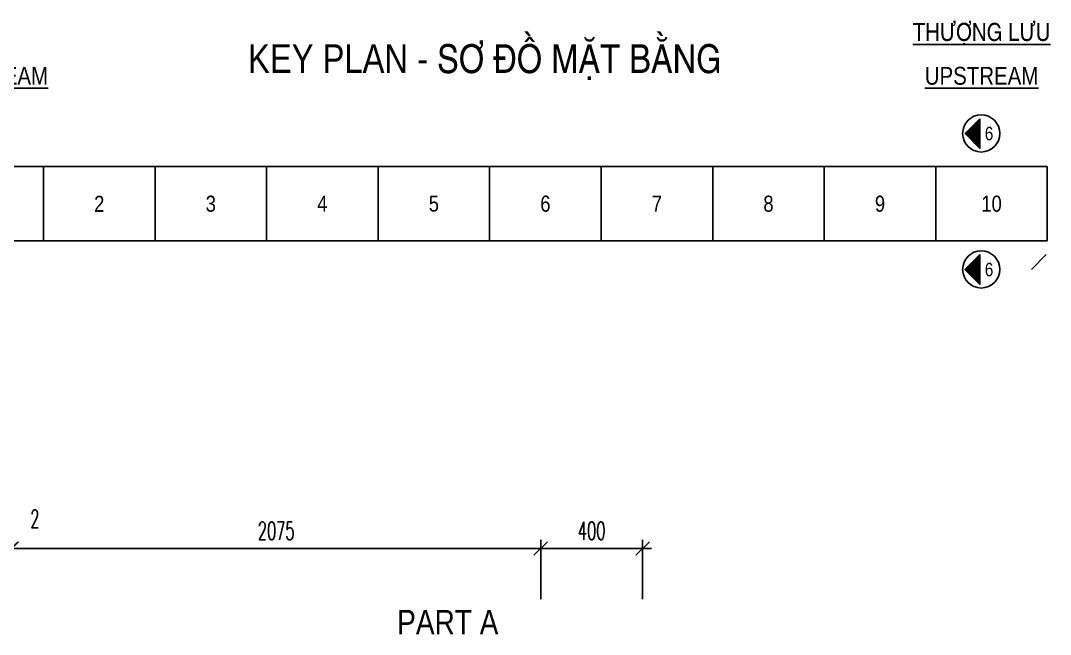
# Model space of a CAD drawing. Extents: x 9472 to 112692, y 46655 to 72187.
# Drawn here: x 89585 to 93625, y 69780 to 72187 of the extents above; entities that cross this region are included whole.
import ezdxf
from ezdxf.enums import TextEntityAlignment as Align

# ---------------------------------------------------------------- set-up
doc = ezdxf.new("R2010")
doc.units = 0
doc.header["$LTSCALE"] = 10
doc.header["$MEASUREMENT"] = 0
doc.layers.get('0').update_dxf_attribs({"color": 6, "linetype": 'CONTINUOUS'})
for name, color, linetype in [('Khung', 1, 'CONTINUOUS'), ('Kich thuoc', 2, 'CONTINUOUS'), ('Net tim', 6, 'CONTINUOUS'), ('Net vang', 8, 'CONTINUOUS'), ('Text', 4, 'CONTINUOUS')]:
    doc.layers.add(name, color=color, linetype=linetype)
doc.styles.add('Kichthuoc', font='romans.shx', dxfattribs={"width": 0.6})
doc.styles.add('Ten', font='Vharialn.ttf')
doc.dimstyles.new('Dim 350', dxfattribs={"dimscale": 350, "dimtxt": 0.2, "dimasz": 0.15, "dimexe": 0.1, "dimexo": 0.2, "dimgap": 0.1, "dimtad": 1, "dimdec": 0, "dimlfac": -1, "dimzin": 0, "dimdsep": 46, "dimtxsty": 'Kichthuoc', "dimblk": 'OBLIQUE', "dimcen": 0.1, "dimdle": 0.1, "dimclrd": 2, "dimclre": 2, "dimclrt": 4, "dimadec": 0, "dimazin": 0, "dimtfac": 1, "dimtdec": 0, "dimtix": 1, "dimtmove": 2, "dimatfit": 3, "dimfxl": 1, "dimtfill": 1, "dimtolj": 1, "dimtzin": 0, "dimarcsym": 0})

# ---------------------------------------------------------------- blocks, each defined once
blk = doc.blocks.new('*X3')
at = {"color": 0, "linetype": 'ByBlock'}
for p, q in [((-219.509, 160.93), (-219.487, 160.93)), ((-219.499, 160.94), (-219.497, 160.94)), ((-219.789, 160.65), (-219.207, 160.65)), ((-219.779, 160.66), (-219.217, 160.66)), ((-219.769, 160.67), (-219.227, 160.67)), ((-219.759, 160.68), (-219.237, 160.68)), ((-219.749, 160.69), (-219.247, 160.69)), ((-219.739, 160.7), (-219.257, 160.7)), ((-219.729, 160.71), (-219.267, 160.71)), ((-219.719, 160.72), (-219.277, 160.72)), ((-219.709, 160.73), (-219.287, 160.73)), ((-219.699, 160.74), (-219.297, 160.74)), ((-219.689, 160.75), (-219.307, 160.75)), ((-219.679, 160.76), (-219.317, 160.76)), ((-219.669, 160.77), (-219.327, 160.77)), ((-219.659, 160.78), (-219.337, 160.78)), ((-219.649, 160.79), (-219.347, 160.79)), ((-219.639, 160.8), (-219.357, 160.8)), ((-219.629, 160.81), (-219.367, 160.81)), ((-219.619, 160.82), (-219.377, 160.82)), ((-219.609, 160.83), (-219.387, 160.83)), ((-219.599, 160.84), (-219.397, 160.84)), ((-219.589, 160.85), (-219.407, 160.85)), ((-219.579, 160.86), (-219.417, 160.86)), ((-219.569, 160.87), (-219.427, 160.87)), ((-219.559, 160.88), (-219.437, 160.88)), ((-219.549, 160.89), (-219.447, 160.89)), ((-219.539, 160.9), (-219.457, 160.9)), ((-219.529, 160.91), (-219.467, 160.91)), ((-219.519, 160.92), (-219.477, 160.92)), ((-219.889, 160.55), (-219.107, 160.55)), ((-219.879, 160.56), (-219.117, 160.56)), ((-219.869, 160.57), (-219.127, 160.57)), ((-219.859, 160.58), (-219.137, 160.58)), ((-219.849, 160.59), (-219.147, 160.59)), ((-219.839, 160.6), (-219.157, 160.6)), ((-219.829, 160.61), (-219.167, 160.61)), ((-219.819, 160.62), (-219.177, 160.62)), ((-219.809, 160.63), (-219.187, 160.63)), ((-219.799, 160.64), (-219.197, 160.64))]:
    blk.add_line(p, q, dxfattribs=at)
blk = doc.blocks.new('_Oblique')
at = {"color": 0, "linetype": 'ByBlock', "lineweight": -2}
blk.add_line((-0.5, -0.5), (0.5, 0.5), dxfattribs=at)
blk = doc.blocks.new('*D24')
at = {"layer": 'Kich thuoc', "color": 2, "lineweight": -2}
for p, q in [((89550.2, 69918.3), (89550.2, 70151)), ((91625.2, 69918.3), (91625.2, 70151)), ((89515.2, 70116), (91660.2, 70116))]:
    blk.add_line(p, q, dxfattribs=at)
at = {"layer": 'Kich thuoc', "color": 2, "lineweight": -2, "xscale": 52.5, "yscale": 52.5, "zscale": 52.5, "rotation": 180}
blk.add_blockref('_Oblique', (89550.2, 70116), dxfattribs=at)
at = {"layer": 'Kich thuoc', "color": 2, "lineweight": -2, "xscale": 52.5, "yscale": 52.5, "zscale": 52.5}
blk.add_blockref('_Oblique', (91625.2, 70116), dxfattribs=at)
at = {"layer": 'Kich thuoc', "color": 4, "insert": (90587.7, 70186), "char_height": 70, "attachment_point": 5, "style": 'Kichthuoc', "bg_fill": 3, "box_fill_scale": 1.25, "bg_fill_color": 9, "bg_fill_true_color": 13158600, "bg_fill_transparency": 3382860}
blk.add_mtext('\\A1;2075', dxfattribs=at)
blk = doc.blocks.new('*D25')
at = {"layer": 'Kich thuoc', "color": 2, "lineweight": -2}
for p, q in [((91625.2, 69918.3), (91625.2, 70151)), ((92025.2, 69918.3), (92025.2, 70151)), ((91590.2, 70116), (92060.2, 70116))]:
    blk.add_line(p, q, dxfattribs=at)
at = {"layer": 'Kich thuoc', "color": 2, "lineweight": -2, "xscale": 52.5, "yscale": 52.5, "zscale": 52.5, "rotation": 180}
blk.add_blockref('_Oblique', (91625.2, 70116), dxfattribs=at)
at = {"layer": 'Kich thuoc', "color": 2, "lineweight": -2, "xscale": 52.5, "yscale": 52.5, "zscale": 52.5}
blk.add_blockref('_Oblique', (92025.2, 70116), dxfattribs=at)
at = {"layer": 'Kich thuoc', "color": 4, "insert": (91825.2, 70186), "char_height": 70, "attachment_point": 5, "style": 'Kichthuoc', "bg_fill": 3, "box_fill_scale": 1.25, "bg_fill_color": 9, "bg_fill_true_color": 13158600, "bg_fill_transparency": 3358796}
blk.add_mtext('\\A1;400', dxfattribs=at)
blk = doc.blocks.new('*D149')
at = {"layer": 'Kich thuoc', "color": 2, "lineweight": -2}
for p, q in [((89548.2, 69918.3), (89548.2, 70151)), ((89550.2, 69918.3), (89550.2, 70151)), ((89548.2, 70116), (89495.7, 70116)), ((89548.2, 70116), (89550.2, 70116)), ((89550.2, 70116), (89602.7, 70116))]:
    blk.add_line(p, q, dxfattribs=at)
at = {"layer": 'Kich thuoc', "color": 2, "lineweight": -2, "xscale": 52.5, "yscale": 52.5, "zscale": 52.5}
blk.add_blockref('_Oblique', (89548.2, 70116), dxfattribs=at)
at = {"layer": 'Kich thuoc', "color": 2, "lineweight": -2, "xscale": 52.5, "yscale": 52.5, "zscale": 52.5, "rotation": 180}
blk.add_blockref('_Oblique', (89550.2, 70116), dxfattribs=at)
at = {"layer": 'Kich thuoc', "color": 4, "insert": (89641.3, 70233.2), "char_height": 70, "attachment_point": 5, "style": 'Kichthuoc', "bg_fill": 3, "box_fill_scale": 1.25, "bg_fill_color": 9, "bg_fill_true_color": 13158600, "bg_fill_transparency": 5604068}
blk.add_mtext('\\A1;2', dxfattribs=at)

msp = doc.modelspace()

# ---------------------------------------------------------------- linework, layer by layer
for p, q in [((89674.9, 71323), (89674.9, 71614.6)), ((90112.4, 71323), (90112.4, 71614.6)), ((90549.9, 71323), (90549.9, 71614.6)), ((90549.9, 71323), (90549.9, 71614.6)), ((90987.4, 71323), (90987.4, 71614.6)), ((90987.4, 71323), (90987.4, 71614.6)), ((91424.9, 71323), (91424.9, 71614.6)), ((91424.9, 71323), (91424.9, 71614.6)), ((91862.4, 71323), (91862.4, 71614.6)), ((91862.4, 71323), (91862.4, 71614.6)), ((92299.9, 71323), (92299.9, 71614.6)), ((92299.9, 71323), (92299.9, 71614.6)), ((92737.4, 71323), (92737.4, 71614.6)), ((92737.4, 71323), (92737.4, 71614.6)), ((93174.9, 71323), (93174.9, 71614.6)), ((93174.9, 71323), (93174.9, 71614.6))]:
    msp.add_line(p, q)
at = {"layer": 'Khung'}
for p, q in [((89237.4, 71614.6), (93612.4, 71614.6)), ((93612.4, 71323), (93612.4, 71614.6)), ((89237.4, 71323), (93612.4, 71323))]:
    msp.add_line(p, q, dxfattribs=at)
at = {"layer": 'Net tim', "linetype": 'ByBlock'}
for centre in [(93353.2, 71744.3), (93353.2, 71211)]:
    msp.add_circle(centre, 72.9, dxfattribs=at)
at = {"layer": 'Net vang', "linetype": 'ByBlock'}
for p, q in [((93290, 71744), (93348.3, 71802.2)), ((93348.3, 71802.2), (93348.3, 71685.8)), ((93348.3, 71685.8), (93290, 71744)), ((93347.1, 71268.9), (93347.1, 71152.4)), ((93550.2, 71210.7), (93608.4, 71268.9)), ((93347.1, 71152.4), (93288.9, 71210.7))]:
    msp.add_line(p, q, dxfattribs=at)

# ---------------------------------------------------------------- block references
at = {"layer": 'Net vang', "linetype": 'ByBlock', "xscale": -145.8333333333321, "yscale": 145.8333333333321, "zscale": 145.8333333333333, "rotation": 90}
for p in [(116760.6, 39733.9), (116759.5, 39200.6)]:
    msp.add_blockref('*X3', p, dxfattribs=at)

# ---------------------------------------------------------------- texts
at = {"layer": 'Text', "style": 'Ten'}
for s, height, p in [('%%uth\xadîng l\xadu', 70, (93354.5, 72107.4)), ('key plan - s¬ ®å mÆt b»ng', 112, (91406, 71981.8)), ('%%Udownstream', 70, (89399.1, 71935.4)), ('%%Uupstream', 70, (93354.5, 71935.4))]:
    msp.add_text(s, height=height, dxfattribs=at).set_placement(p, align=Align.CENTER)
for p in [(93383.8, 71744), (93383.8, 71210.7)]:
    msp.add_text('6', height=52.5, dxfattribs=at).set_placement(p, align=Align.MIDDLE_CENTER)
for s, p in [('2', (89893.6, 71468.8)), ('3', (90331.1, 71468.8)), ('4', (90768.6, 71468.8)), ('5', (91206.1, 71468.8)), ('6', (91643.6, 71468.8)), ('7', (92081.1, 71468.8)), ('8', (92518.6, 71468.8)), ('9', (92956.1, 71468.8)), ('10', (93393.6, 71468.8))]:
    msp.add_text(s, height=63, dxfattribs=at).set_placement(p, align=Align.MIDDLE)

# ---------------------------------------------------------------- dimensions: what is measured, and where the dimension line sits
at = {"layer": 'Kich thuoc'}
dim = msp.add_linear_dim(base=(91625.2, 70116), p1=(89550.2, 69848.3), p2=(91625.2, 69848.3), dimstyle='Dim 350', dxfattribs=at)
dim.commit()
dim.dimension.update_dxf_attribs({"geometry": '*D24', "text_midpoint": (90587.7, 70186)})

# ---------------------------------------------------------------- next in the draw order: texts
at = {"layer": 'Text', "color": 1, "style": 'Ten'}
msp.add_text('part a', height=96, dxfattribs=at).set_placement((91260.9, 69779.6), align=Align.CENTER)

# ---------------------------------------------------------------- next in the draw order: dimensions: what is measured, and where the dimension line sits
at = {"layer": 'Kich thuoc'}
dim = msp.add_linear_dim(base=(89550.2, 70116), p1=(89548.2, 69848.3), p2=(89550.2, 69848.3), dimstyle='Dim 350', dxfattribs=at)
dim.commit()
dim.dimension.update_dxf_attribs({"geometry": '*D149', "text_midpoint": (89641.3, 70233.2), "dimtype": 160})
dim = msp.add_linear_dim(base=(92025.2, 70116), p1=(91625.2, 69848.3), p2=(92025.2, 69848.3), dimstyle='Dim 350', dxfattribs=at)
dim.commit()
dim.dimension.update_dxf_attribs({"geometry": '*D25', "text_midpoint": (91825.2, 70186)})

doc.saveas('drawing.dxf')
